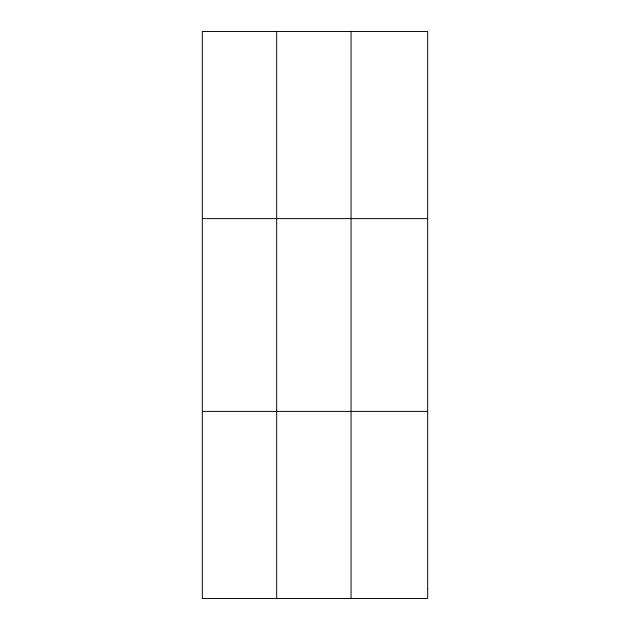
<?xml version="1.0" encoding="UTF-8"?>
<svg xmlns="http://www.w3.org/2000/svg" width="630" height="630" viewBox="0 0 630 630"><rect width="100%" height="100%" fill="white"/><g stroke="black" fill="none" stroke-linecap="round" stroke-linejoin="round"><path stroke-width="0.94" d="M276.688 598.5L276.688 31.5M351.06 598.5L351.06 31.5M202.325 218.61L427.675 218.61M202.325 411.39L427.675 411.39M427.675 588.648L427.675 598.5L202.325 598.5L202.325 31.5L427.675 31.5L427.675 588.648"/></g></svg>
